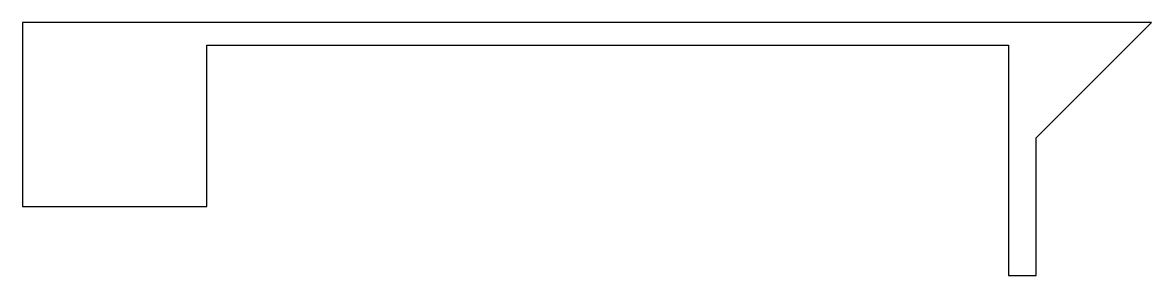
# Model space of a CAD drawing. Header units: millimetres. Extents: x 0 to 245, y 0 to 55.
import ezdxf

# ---------------------------------------------------------------- set-up
doc = ezdxf.new("R2010")
doc.units = ezdxf.units.MM
doc.layers.add('CUT_OUTER', color=7, linetype='Continuous')

msp = doc.modelspace()

# ---------------------------------------------------------------- linework, layer by layer
at = {"layer": 'CUT_OUTER'}
msp.add_lwpolyline([(0, 15), (40, 15), (40, 50), (214, 50), (214, 0), (220, 0), (220, 29.907962), (245, 54.90796), (0, 54.90796)], close=True, dxfattribs=at)

doc.saveas('drawing.dxf')
